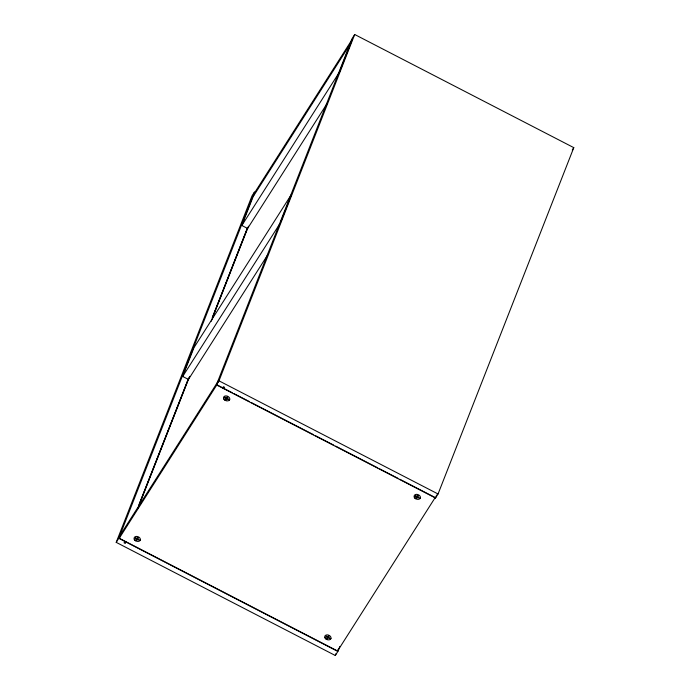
<?xml version="1.0" encoding="UTF-8"?>
<svg xmlns="http://www.w3.org/2000/svg" width="690" height="690" viewBox="0 0 690 690"><rect width="100%" height="100%" fill="white"/><g stroke="black" fill="none" stroke-linecap="round" stroke-linejoin="round"><path stroke-width="1.03" d="M116.213 542.357L251.945 196.02L254.515 191.984L118.784 538.321L116.213 542.357L335.297 655.5L337.859 651.464L339.825 646.461M399.786 479.24L435.209 497.542L337.582 650.989L119.275 538.243L120.905 534.077L218.532 380.63L217.229 383.959M268.169 254.127L188.448 379.431L182.686 376.455L193.994 347.596L291.62 194.14L289.671 199.117M327.327 103.164L247.615 228.468L241.845 225.483L254.791 192.458L352.418 39.011M138.983 504.804L188.413 378.689M212.339 317.624L247.641 227.536L212.27 317.9M139.173 504.416L188.689 378.068M137.879 508.47L189.664 376.335M211.235 321.281L248.504 226.191M216.41 384.873L352.142 38.537L354.703 34.5L573.787 147.643L438.055 493.98L435.485 498.016L216.41 384.873L218.98 380.837L354.703 34.5M280.701 222.007L286.16 208.078M286.937 206.086L288.886 201.109M339.471 72.036L350.779 43.177L253.152 196.624M351.106 42.34L352.09 39.848M335.297 655.5L336.082 653.499M337.582 650.989L338.238 649.325M435.485 498.016L436.666 495.015M140.018 540.555L140.312 540.003M229.425 400.028L229.71 399.476M330.657 639.009L330.941 638.457M420.055 498.482L420.348 497.93M241.845 225.483L338.894 72.95M182.686 376.455L279.735 223.914M119.275 538.243L216.901 384.796L232.22 392.705M124.933 541.495L124.079 542.84L125.235 543.444L126.089 542.09M222.56 388.047L223.413 386.702L224.569 387.297L223.715 388.643M572.243 150.066L573.787 147.643M218.98 380.837L438.055 493.98M234.134 393.697L249.461 401.606M251.376 402.598L313.614 434.735M315.528 435.726L333.719 445.119M335.633 446.111L377.766 467.872M379.681 468.855L397.871 478.256M118.784 538.321L337.859 651.464M415.777 498.767L414.241 497.059M225.147 400.321L223.603 398.604M326.379 639.294L324.835 637.586M135.74 540.839L134.196 539.132M135.663 537.76L135.318 538.303L136.672 539.002L136.068 539.942L136.836 540.339L137.439 539.399L138.785 540.098L139.13 539.554L137.784 538.856L138.38 537.915L137.612 537.519L137.008 538.459L135.663 537.76M225.069 397.233L224.724 397.776L226.07 398.475L225.475 399.415L226.242 399.812L226.846 398.872L228.192 399.57L228.537 399.027L227.183 398.328L227.786 397.388L227.019 396.991L226.415 397.932L225.069 397.233M326.301 636.215L325.956 636.758L327.302 637.448L326.706 638.397L327.474 638.793L328.078 637.845L329.423 638.543L329.768 638.009L328.414 637.31L329.018 636.361L328.25 635.964L327.647 636.913L326.301 636.215M415.699 495.687L415.363 496.231L416.708 496.921L416.105 497.87L416.881 498.266L417.476 497.318L418.83 498.016L419.166 497.481L417.821 496.783L418.425 495.834L417.648 495.437L417.053 496.386L415.699 495.687M134.869 540.175A3.277 2.389 21.4 0 0 140.243 540.201A3.277 2.389 21.4 0 0 136.56 536.406A3.277 2.389 21.4 0 0 134.869 540.175M224.276 399.648A3.277 2.389 21.4 0 0 229.649 399.674A3.277 2.389 21.4 0 0 225.966 395.879A3.277 2.389 21.4 0 0 224.276 399.648M325.507 638.63A3.277 2.389 21.4 0 0 330.881 638.655A3.277 2.389 21.4 0 0 327.198 634.86A3.277 2.389 21.4 0 0 325.507 638.63M414.906 498.102A3.277 2.389 21.4 0 0 420.288 498.128A3.277 2.389 21.4 0 0 416.605 494.333A3.277 2.389 21.4 0 0 414.906 498.102"/></g></svg>
